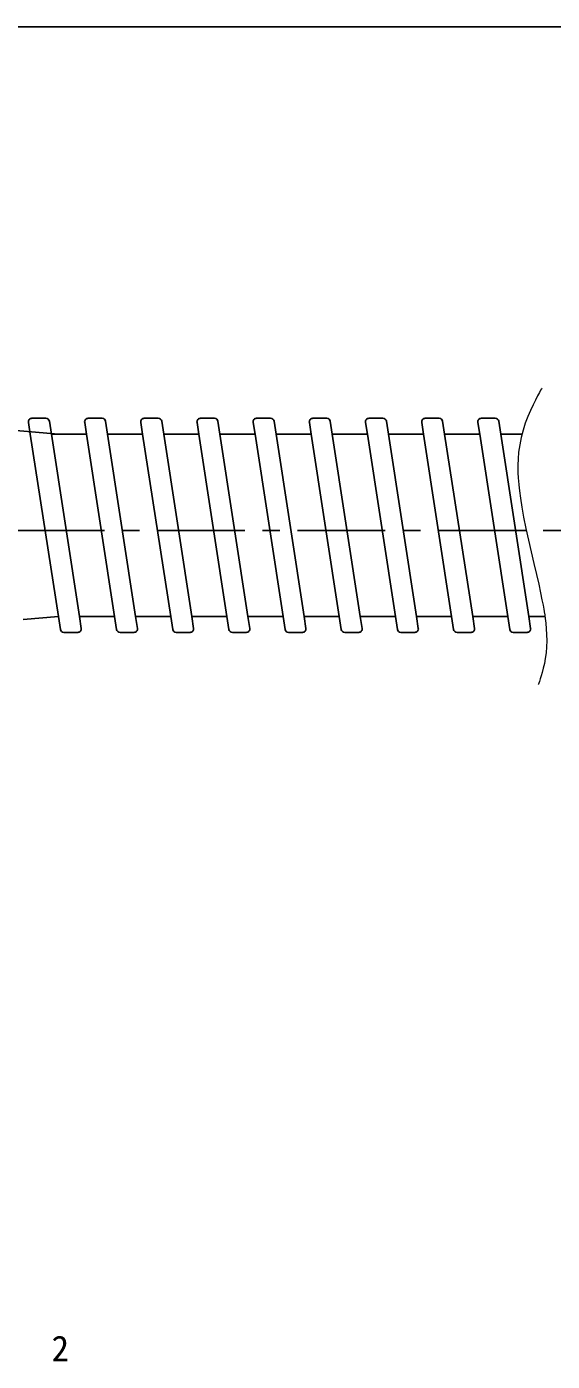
# Model space of a CAD drawing. Units: millimetres at full size, sheet at 1:1; details may follow other scales. Extents: x -850 to 1682, y -670 to 594.
# Drawn here: x -716.6 to -641.8, y -374.5 to -184.3 of the extents above; entities that cross this region are included whole.
import ezdxf
from ezdxf.enums import TextEntityAlignment as Align

# ---------------------------------------------------------------- set-up
doc = ezdxf.new("R2010")
doc.units = ezdxf.units.MM
doc.linetypes.add('USER1', pattern=[20, 12.5, -2.5, 2.5, -2.5])
doc.linetypes.add('USER4', pattern=[127.5, 60, -15, 2.5, -15, 2.5, -15, 2.5, -15])
for name, color, linetype, lineweight in [('2', 120, 'USER4', 9), ('D-BMK', 2, 'USER1', 25), ('D-BYP', 7, 'Continuous', 25), ('D-STR', 1, 'Continuous', 25), ('DIM', 7, 'Continuous', 25)]:
    doc.layers.add(name, color=color, linetype=linetype, lineweight=lineweight)
doc.styles.add('ＭＳ ゴシック', font='')
doc.styles.get('ＭＳ ゴシック').set_extended_font_data('MS Gothic')

msp = doc.modelspace()

# ---------------------------------------------------------------- linework, layer by layer
at = {"layer": '2'}
msp.add_lwpolyline([(-643.277, -235.815), (-643.315, -235.886), (-643.427, -236.097), (-643.611, -236.442), (-643.86, -236.914), (-644.163, -237.502), (-644.509, -238.197), (-644.879, -238.987), (-645.253, -239.861), (-645.611, -240.807), (-645.933, -241.809), (-646.204, -242.848), (-646.412, -243.899), (-646.556, -244.928), (-646.639, -245.9), (-646.673, -246.774), (-646.674, -247.508), (-646.658, -248.064), (-646.642, -248.411), (-646.635, -248.529), (-646.628, -248.647), (-646.603, -249.004), (-646.551, -249.599), (-646.459, -250.429), (-646.315, -251.488), (-646.111, -252.757), (-645.845, -254.205), (-645.522, -255.79), (-645.157, -257.458), (-644.771, -259.148), (-644.386, -260.796), (-644.025, -262.345), (-643.706, -263.743), (-643.442, -264.955), (-643.236, -265.954), (-643.088, -266.731), (-642.99, -267.282), (-642.935, -267.61), (-642.917, -267.719), (-642.9, -267.827), (-642.852, -268.144), (-642.783, -268.648), (-642.704, -269.307), (-642.633, -270.08), (-642.583, -270.925), (-642.567, -271.803), (-642.591, -272.678), (-642.657, -273.522), (-642.761, -274.316), (-642.894, -275.048), (-643.046, -275.711), (-643.204, -276.299), (-643.356, -276.81), (-643.492, -277.238), (-643.605, -277.581), (-643.688, -277.83), (-643.74, -277.983), (-643.757, -278.034)], dxfattribs=at)
at = {"layer": 'D-BMK'}
msp.add_line((-838.054, -256.104), (-21.155, -256.104), dxfattribs=at)
at = {"layer": 'D-BYP'}
for p, q in [((-712.105, -242.354), (-721.293, -241.564)), ((-712.105, -242.354), (-721.293, -241.564)), ((-708.105, -242.354), (-713.105, -242.354)), ((-708.105, -242.354), (-713.105, -242.354)), ((-700.105, -242.354), (-705.105, -242.354)), ((-700.105, -242.354), (-705.105, -242.354)), ((-692.105, -242.354), (-697.105, -242.354)), ((-692.105, -242.354), (-697.105, -242.354)), ((-684.105, -242.354), (-689.105, -242.354)), ((-684.105, -242.354), (-689.105, -242.354)), ((-676.105, -242.354), (-681.105, -242.354)), ((-676.105, -242.354), (-681.105, -242.354)), ((-668.105, -242.354), (-673.105, -242.354)), ((-668.105, -242.354), (-673.105, -242.354)), ((-660.105, -242.354), (-665.105, -242.354)), ((-660.105, -242.354), (-665.105, -242.354)), ((-652.105, -242.354), (-657.105, -242.354)), ((-652.105, -242.354), (-657.105, -242.354)), ((-646.075, -242.354), (-649.105, -242.354)), ((-646.224, -242.354), (-649.105, -242.354)), ((-712.105, -268.354), (-717.105, -268.784)), ((-712.105, -268.354), (-717.105, -268.784)), ((-704.105, -268.354), (-709.105, -268.354)), ((-704.105, -268.354), (-709.105, -268.354)), ((-696.105, -268.354), (-701.105, -268.354)), ((-696.105, -268.354), (-701.105, -268.354)), ((-688.105, -268.354), (-693.105, -268.354)), ((-688.105, -268.354), (-693.105, -268.354)), ((-680.105, -268.354), (-685.105, -268.354)), ((-680.105, -268.354), (-685.105, -268.354)), ((-672.105, -268.354), (-677.105, -268.354)), ((-672.105, -268.354), (-677.105, -268.354)), ((-664.105, -268.354), (-669.105, -268.354)), ((-664.105, -268.354), (-669.105, -268.354)), ((-656.105, -268.354), (-661.105, -268.354)), ((-656.105, -268.354), (-661.105, -268.354)), ((-648.105, -268.354), (-653.105, -268.354)), ((-648.105, -268.354), (-653.105, -268.354)), ((-642.823, -268.354), (-645.105, -268.354))]:
    msp.add_line(p, q, dxfattribs=at)
at = {"layer": 'D-STR'}
for p, q in [((-716.363, -240.68), (-716.105, -242.354)), ((-716.363, -240.68), (-716.105, -242.354)), ((-713.88, -240.104), (-715.869, -240.104)), ((-713.88, -240.104), (-715.869, -240.104)), ((-713.105, -242.354), (-713.386, -240.528)), ((-713.105, -242.354), (-713.386, -240.528)), ((-708.363, -240.68), (-708.105, -242.354)), ((-708.363, -240.68), (-708.105, -242.354)), ((-705.88, -240.104), (-707.869, -240.104)), ((-705.88, -240.104), (-707.869, -240.104)), ((-705.105, -242.354), (-705.386, -240.528)), ((-705.105, -242.354), (-705.386, -240.528)), ((-700.363, -240.68), (-700.105, -242.354)), ((-700.363, -240.68), (-700.105, -242.354)), ((-697.88, -240.104), (-699.869, -240.104)), ((-697.88, -240.104), (-699.869, -240.104)), ((-697.105, -242.354), (-697.386, -240.528)), ((-697.105, -242.354), (-697.386, -240.528)), ((-692.363, -240.68), (-692.105, -242.354)), ((-692.363, -240.68), (-692.105, -242.354)), ((-689.88, -240.104), (-691.869, -240.104)), ((-689.88, -240.104), (-691.869, -240.104)), ((-689.105, -242.354), (-689.386, -240.528)), ((-689.105, -242.354), (-689.386, -240.528)), ((-684.363, -240.68), (-684.105, -242.354)), ((-684.363, -240.68), (-684.105, -242.354)), ((-681.88, -240.104), (-683.869, -240.104)), ((-681.88, -240.104), (-683.869, -240.104)), ((-681.105, -242.354), (-681.386, -240.528)), ((-681.105, -242.354), (-681.386, -240.528)), ((-676.363, -240.68), (-676.105, -242.354)), ((-676.363, -240.68), (-676.105, -242.354)), ((-673.88, -240.104), (-675.869, -240.104)), ((-673.88, -240.104), (-675.869, -240.104)), ((-673.105, -242.354), (-673.386, -240.528)), ((-673.105, -242.354), (-673.386, -240.528)), ((-668.363, -240.68), (-668.105, -242.354)), ((-668.363, -240.68), (-668.105, -242.354)), ((-665.88, -240.104), (-667.869, -240.104)), ((-665.88, -240.104), (-667.869, -240.104)), ((-665.105, -242.354), (-665.386, -240.528)), ((-665.105, -242.354), (-665.386, -240.528)), ((-660.363, -240.68), (-660.105, -242.354)), ((-660.363, -240.68), (-660.105, -242.354)), ((-657.88, -240.104), (-659.869, -240.104)), ((-657.88, -240.104), (-659.869, -240.104)), ((-657.105, -242.354), (-657.386, -240.528)), ((-657.105, -242.354), (-657.386, -240.528)), ((-652.363, -240.68), (-652.105, -242.354)), ((-652.363, -240.68), (-652.105, -242.354)), ((-649.88, -240.104), (-651.869, -240.104)), ((-649.88, -240.104), (-651.869, -240.104)), ((-649.105, -242.354), (-649.386, -240.528)), ((-649.105, -242.354), (-649.386, -240.528)), ((-716.105, -242.354), (-712.105, -268.354)), ((-716.105, -242.354), (-712.105, -268.354)), ((-709.105, -268.354), (-713.105, -242.354)), ((-709.105, -268.354), (-713.105, -242.354)), ((-708.105, -242.354), (-704.105, -268.354)), ((-708.105, -242.354), (-704.105, -268.354)), ((-701.105, -268.354), (-705.105, -242.354)), ((-701.105, -268.354), (-705.105, -242.354)), ((-700.105, -242.354), (-696.105, -268.354)), ((-700.105, -242.354), (-696.105, -268.354)), ((-693.105, -268.354), (-697.105, -242.354)), ((-693.105, -268.354), (-697.105, -242.354)), ((-692.105, -242.354), (-688.105, -268.354)), ((-692.105, -242.354), (-688.105, -268.354)), ((-685.105, -268.354), (-689.105, -242.354)), ((-685.105, -268.354), (-689.105, -242.354)), ((-684.105, -242.354), (-680.105, -268.354)), ((-684.105, -242.354), (-680.105, -268.354)), ((-677.105, -268.354), (-681.105, -242.354)), ((-677.105, -268.354), (-681.105, -242.354)), ((-676.105, -242.354), (-672.105, -268.354)), ((-676.105, -242.354), (-672.105, -268.354)), ((-669.105, -268.354), (-673.105, -242.354)), ((-669.105, -268.354), (-673.105, -242.354)), ((-668.105, -242.354), (-664.105, -268.354)), ((-668.105, -242.354), (-664.105, -268.354)), ((-661.105, -268.354), (-665.105, -242.354)), ((-661.105, -268.354), (-665.105, -242.354)), ((-660.105, -242.354), (-656.105, -268.354)), ((-660.105, -242.354), (-656.105, -268.354)), ((-653.105, -268.354), (-657.105, -242.354)), ((-653.105, -268.354), (-657.105, -242.354)), ((-652.105, -242.354), (-648.105, -268.354)), ((-652.105, -242.354), (-648.105, -268.354)), ((-645.105, -268.354), (-649.105, -242.354)), ((-645.105, -268.354), (-649.105, -242.354)), ((-711.824, -270.18), (-712.105, -268.354)), ((-711.824, -270.18), (-712.105, -268.354)), ((-709.105, -268.354), (-708.848, -270.028)), ((-709.105, -268.354), (-708.848, -270.028)), ((-703.824, -270.18), (-704.105, -268.354)), ((-703.824, -270.18), (-704.105, -268.354)), ((-701.105, -268.354), (-700.848, -270.028)), ((-701.105, -268.354), (-700.848, -270.028)), ((-695.824, -270.18), (-696.105, -268.354)), ((-695.824, -270.18), (-696.105, -268.354)), ((-693.105, -268.354), (-692.848, -270.028)), ((-693.105, -268.354), (-692.848, -270.028)), ((-687.824, -270.18), (-688.105, -268.354)), ((-687.824, -270.18), (-688.105, -268.354)), ((-685.105, -268.354), (-684.848, -270.028)), ((-685.105, -268.354), (-684.848, -270.028)), ((-679.824, -270.18), (-680.105, -268.354)), ((-679.824, -270.18), (-680.105, -268.354)), ((-677.105, -268.354), (-676.848, -270.028)), ((-677.105, -268.354), (-676.848, -270.028)), ((-671.824, -270.18), (-672.105, -268.354)), ((-671.824, -270.18), (-672.105, -268.354)), ((-669.105, -268.354), (-668.848, -270.028)), ((-669.105, -268.354), (-668.848, -270.028)), ((-663.824, -270.18), (-664.105, -268.354)), ((-663.824, -270.18), (-664.105, -268.354)), ((-661.105, -268.354), (-660.848, -270.028)), ((-661.105, -268.354), (-660.848, -270.028)), ((-655.824, -270.18), (-656.105, -268.354)), ((-655.824, -270.18), (-656.105, -268.354)), ((-653.105, -268.354), (-652.848, -270.028)), ((-653.105, -268.354), (-652.848, -270.028)), ((-647.824, -270.18), (-648.105, -268.354)), ((-647.824, -270.18), (-648.105, -268.354)), ((-645.105, -268.354), (-644.848, -270.028)), ((-645.105, -268.354), (-644.848, -270.028)), ((-643.191, -268.354), (-645.105, -268.354)), ((-709.342, -270.604), (-711.33, -270.604)), ((-709.342, -270.604), (-711.33, -270.604)), ((-701.342, -270.604), (-703.33, -270.604)), ((-701.342, -270.604), (-703.33, -270.604)), ((-693.342, -270.604), (-695.33, -270.604)), ((-693.342, -270.604), (-695.33, -270.604)), ((-685.342, -270.604), (-687.33, -270.604)), ((-685.342, -270.604), (-687.33, -270.604)), ((-677.342, -270.604), (-679.33, -270.604)), ((-677.342, -270.604), (-679.33, -270.604)), ((-669.342, -270.604), (-671.33, -270.604)), ((-669.342, -270.604), (-671.33, -270.604)), ((-661.342, -270.604), (-663.33, -270.604)), ((-661.342, -270.604), (-663.33, -270.604)), ((-653.342, -270.604), (-655.33, -270.604)), ((-653.342, -270.604), (-655.33, -270.604)), ((-645.342, -270.604), (-647.33, -270.604)), ((-645.342, -270.604), (-647.33, -270.604))]:
    msp.add_line(p, q, dxfattribs=at)
for centre, start, end in [((-715.869, -240.604), 90, 188.74616), ((-715.869, -240.604), 90, 188.74616), ((-713.88, -240.604), 8.74616, 90), ((-713.88, -240.604), 8.74616, 90), ((-707.869, -240.604), 90, 188.74616), ((-707.869, -240.604), 90, 188.74616), ((-705.88, -240.604), 8.74616, 90), ((-705.88, -240.604), 8.74616, 90), ((-699.869, -240.604), 90, 188.74616), ((-699.869, -240.604), 90, 188.74616), ((-697.88, -240.604), 8.74616, 90), ((-697.88, -240.604), 8.74616, 90), ((-691.869, -240.604), 90, 188.74616), ((-691.869, -240.604), 90, 188.74616), ((-689.88, -240.604), 8.74616, 90), ((-689.88, -240.604), 8.74616, 90), ((-683.869, -240.604), 90, 188.74616), ((-683.869, -240.604), 90, 188.74616), ((-681.88, -240.604), 8.74616, 90), ((-681.88, -240.604), 8.74616, 90), ((-675.869, -240.604), 90, 188.74616), ((-675.869, -240.604), 90, 188.74616), ((-673.88, -240.604), 8.74616, 90), ((-673.88, -240.604), 8.74616, 90), ((-667.869, -240.604), 90, 188.74616), ((-667.869, -240.604), 90, 188.74616), ((-665.88, -240.604), 8.74616, 90), ((-665.88, -240.604), 8.74616, 90), ((-659.869, -240.604), 90, 188.74616), ((-659.869, -240.604), 90, 188.74616), ((-657.88, -240.604), 8.74616, 90), ((-657.88, -240.604), 8.74616, 90), ((-651.869, -240.604), 90, 188.74616), ((-651.869, -240.604), 90, 188.74616), ((-649.88, -240.604), 8.74616, 90), ((-649.88, -240.604), 8.74616, 90), ((-711.33, -270.104), 188.74616, 270), ((-711.33, -270.104), 188.74616, 270), ((-709.342, -270.104), 270, 8.74616), ((-709.342, -270.104), 270, 8.74616), ((-703.33, -270.104), 188.74616, 270), ((-703.33, -270.104), 188.74616, 270), ((-701.342, -270.104), 270, 8.74616), ((-701.342, -270.104), 270, 8.74616), ((-695.33, -270.104), 188.74616, 270), ((-695.33, -270.104), 188.74616, 270), ((-693.342, -270.104), 270, 8.74616), ((-693.342, -270.104), 270, 8.74616), ((-687.33, -270.104), 188.74616, 270), ((-687.33, -270.104), 188.74616, 270), ((-685.342, -270.104), 270, 8.74616), ((-685.342, -270.104), 270, 8.74616), ((-679.33, -270.104), 188.74616, 270), ((-679.33, -270.104), 188.74616, 270), ((-677.342, -270.104), 270, 8.74616), ((-677.342, -270.104), 270, 8.74616), ((-671.33, -270.104), 188.74616, 270), ((-671.33, -270.104), 188.74616, 270), ((-669.342, -270.104), 270, 8.74616), ((-669.342, -270.104), 270, 8.74616), ((-663.33, -270.104), 188.74616, 270), ((-663.33, -270.104), 188.74616, 270), ((-661.342, -270.104), 270, 8.74616), ((-661.342, -270.104), 270, 8.74616), ((-655.33, -270.104), 188.74616, 270), ((-655.33, -270.104), 188.74616, 270), ((-653.342, -270.104), 270, 8.74616), ((-653.342, -270.104), 270, 8.74616), ((-647.33, -270.104), 188.74616, 270), ((-647.33, -270.104), 188.74616, 270), ((-645.342, -270.104), 270, 8.74616), ((-645.342, -270.104), 270, 8.74616)]:
    msp.add_arc(centre, 0.5, start, end, dxfattribs=at)
at = {"layer": 'DIM'}
msp.add_line((-104.798, -184.314), (-753.94, -184.314), dxfattribs=at)

# ---------------------------------------------------------------- texts
at = {"layer": 'DIM', "style": 'ＭＳ ゴシック'}
msp.add_text('2', height=3.666, dxfattribs=at).set_placement((-711.831, -372.619), align=Align.MIDDLE_CENTER)

doc.saveas('drawing.dxf')
